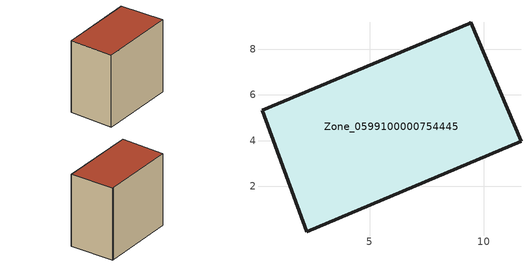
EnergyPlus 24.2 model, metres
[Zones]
Zone_0599100000754445
 floor ground (C_G): 2.24,0.02 0.29,5.32 9.33,9.12 9.43,9.17 11.62,3.97 z0.64
 wall outside (C_F): 2.24,0.02 11.62,3.97 9.43,9.17 9.33,9.12 0.29,5.32 2.24,0.02 z0.64:9.82
 roof outside (C_R): 0.29,5.32 2.24,0.02 11.62,3.97 9.43,9.17 9.33,9.12 z9.82
[BUILDING]
Pand.0599100000754445: North Axis=0; Terrain=City; Loads Convergence Tolerance Value=0.04; Temperature Convergence Tolerance Value=0.4; Solar Distribution=FullExterior; Maximum Number of Warmup Days=25; Minimum Number of Warmup Days=1
[Site:Location]
Rotterdam.The.Hague.AP_ZH_NLD Design_Conditions: Latitude=51.96; Longitude=4.45; Time Zone=1; Elevation=-4.5
[SITE:GROUNDTEMPERATURE:BUILDINGSURFACE]
18, 18, 18, 18, 18, 18, 18, 18, 18, 18, 18, 18
[MATERIAL] Thermal Absorptance=0.9; Solar Absorptance=0.7; Visible Absorptance=0.7
Name | Roughness | Thickness | Conductivity | Density | Specific Heat
G.TC.2006-2014 | MediumSmooth | 0.15 | 0.06 | 540 | 1210
F.TC.2006-2014 | Rough | 0.3 | 0.12 | 1920 | 840
R.TC.2006-2014 | MediumRough | 0.2 | 0.08 | 1500 | 1000
[CONSTRUCTION]
C_G: G.TC.2006-2014
C_F: F.TC.2006-2014
C_R: R.TC.2006-2014
[ZONE]
Zone_0599100000754445: Type=1; Multiplier=1; Ceiling Height=Autocalculate; Volume=Autocalculate; Floor Area=autocalculate; Part of Total Floor Area=Yes
[ZONEINFILTRATION:DESIGNFLOWRATE]
Infil_Zone_0599100000754445: Zone or ZoneList or Space or SpaceList=Zone_0599100000754445; Schedule=AlwaysOn; Design Flow Rate Calculation Method=Flow/Area; Flow Rate per Floor Area=0.0015; Constant Term Coefficient=1; Temperature Term Coefficient=0; Velocity Term Coefficient=0; Velocity Squared Term Coefficient=0
[HVACTEMPLATE:ZONE:IDEALLOADSAIRSYSTEM]
Zone_0599100000754445: Maximum Heating Supply Air Temperature=50; Minimum Cooling Supply Air Temperature=13; Maximum Heating Supply Air Humidity Ratio=0.0156; Minimum Cooling Supply Air Humidity Ratio=0.0077; Heating Limit=NoLimit; Cooling Limit=NoLimit; Dehumidification Control Type=ConstantSensibleHeatRatio; Cooling Sensible Heat Ratio=0.7; Dehumidification Setpoint=60; Humidification Control Type=None; Humidification Setpoint=30; Outdoor Air Method=None; Outdoor Air Flow Rate per Person=0.00944; Outdoor Air Flow Rate per Zone Floor Area=0; Outdoor Air Flow Rate per Zone=0; Demand Controlled Ventilation Type=None; Outdoor Air Economizer Type=NoEconomizer; Heat Recovery Type=None; Sensible Heat Recovery Effectiveness=0.7; Latent Heat Recovery Effectiveness=0.65
[ZONECONTROL:THERMOSTAT]
ThermostatControl_Zone_0599100000754445: Zone or ZoneList=Zone_0599100000754445; Control Type Schedule=DualSetpointControlType; Control 1=Thermostat_Zone_0599100000754445; Temperature Difference Between Cutout And Setpoint=0
[THERMOSTATSETPOINT:DUALSETPOINT]
Thermostat_Zone_0599100000754445: Heating Setpoint Temperature Schedule=HeatingSetpoint_Zone_0599100000754445; Cooling Setpoint Temperature Schedule=CoolingSetpoint_Zone_0599100000754445
[SCHEDULE:COMPACT]
HeatingSetpoint_Zone_0599100000754445: Through: 12/31, For: AllDays, Until: 24:00, 21
CoolingSetpoint_Zone_0599100000754445: Through: 12/31, For: AllDays, Until: 24:00, 24
DualSetpointControlType: Through: 12/31, For: AllDays, Until: 24:00, 4
AlwaysOn: Through: 12/31, For: AllDays, Until: 24:00, 1
